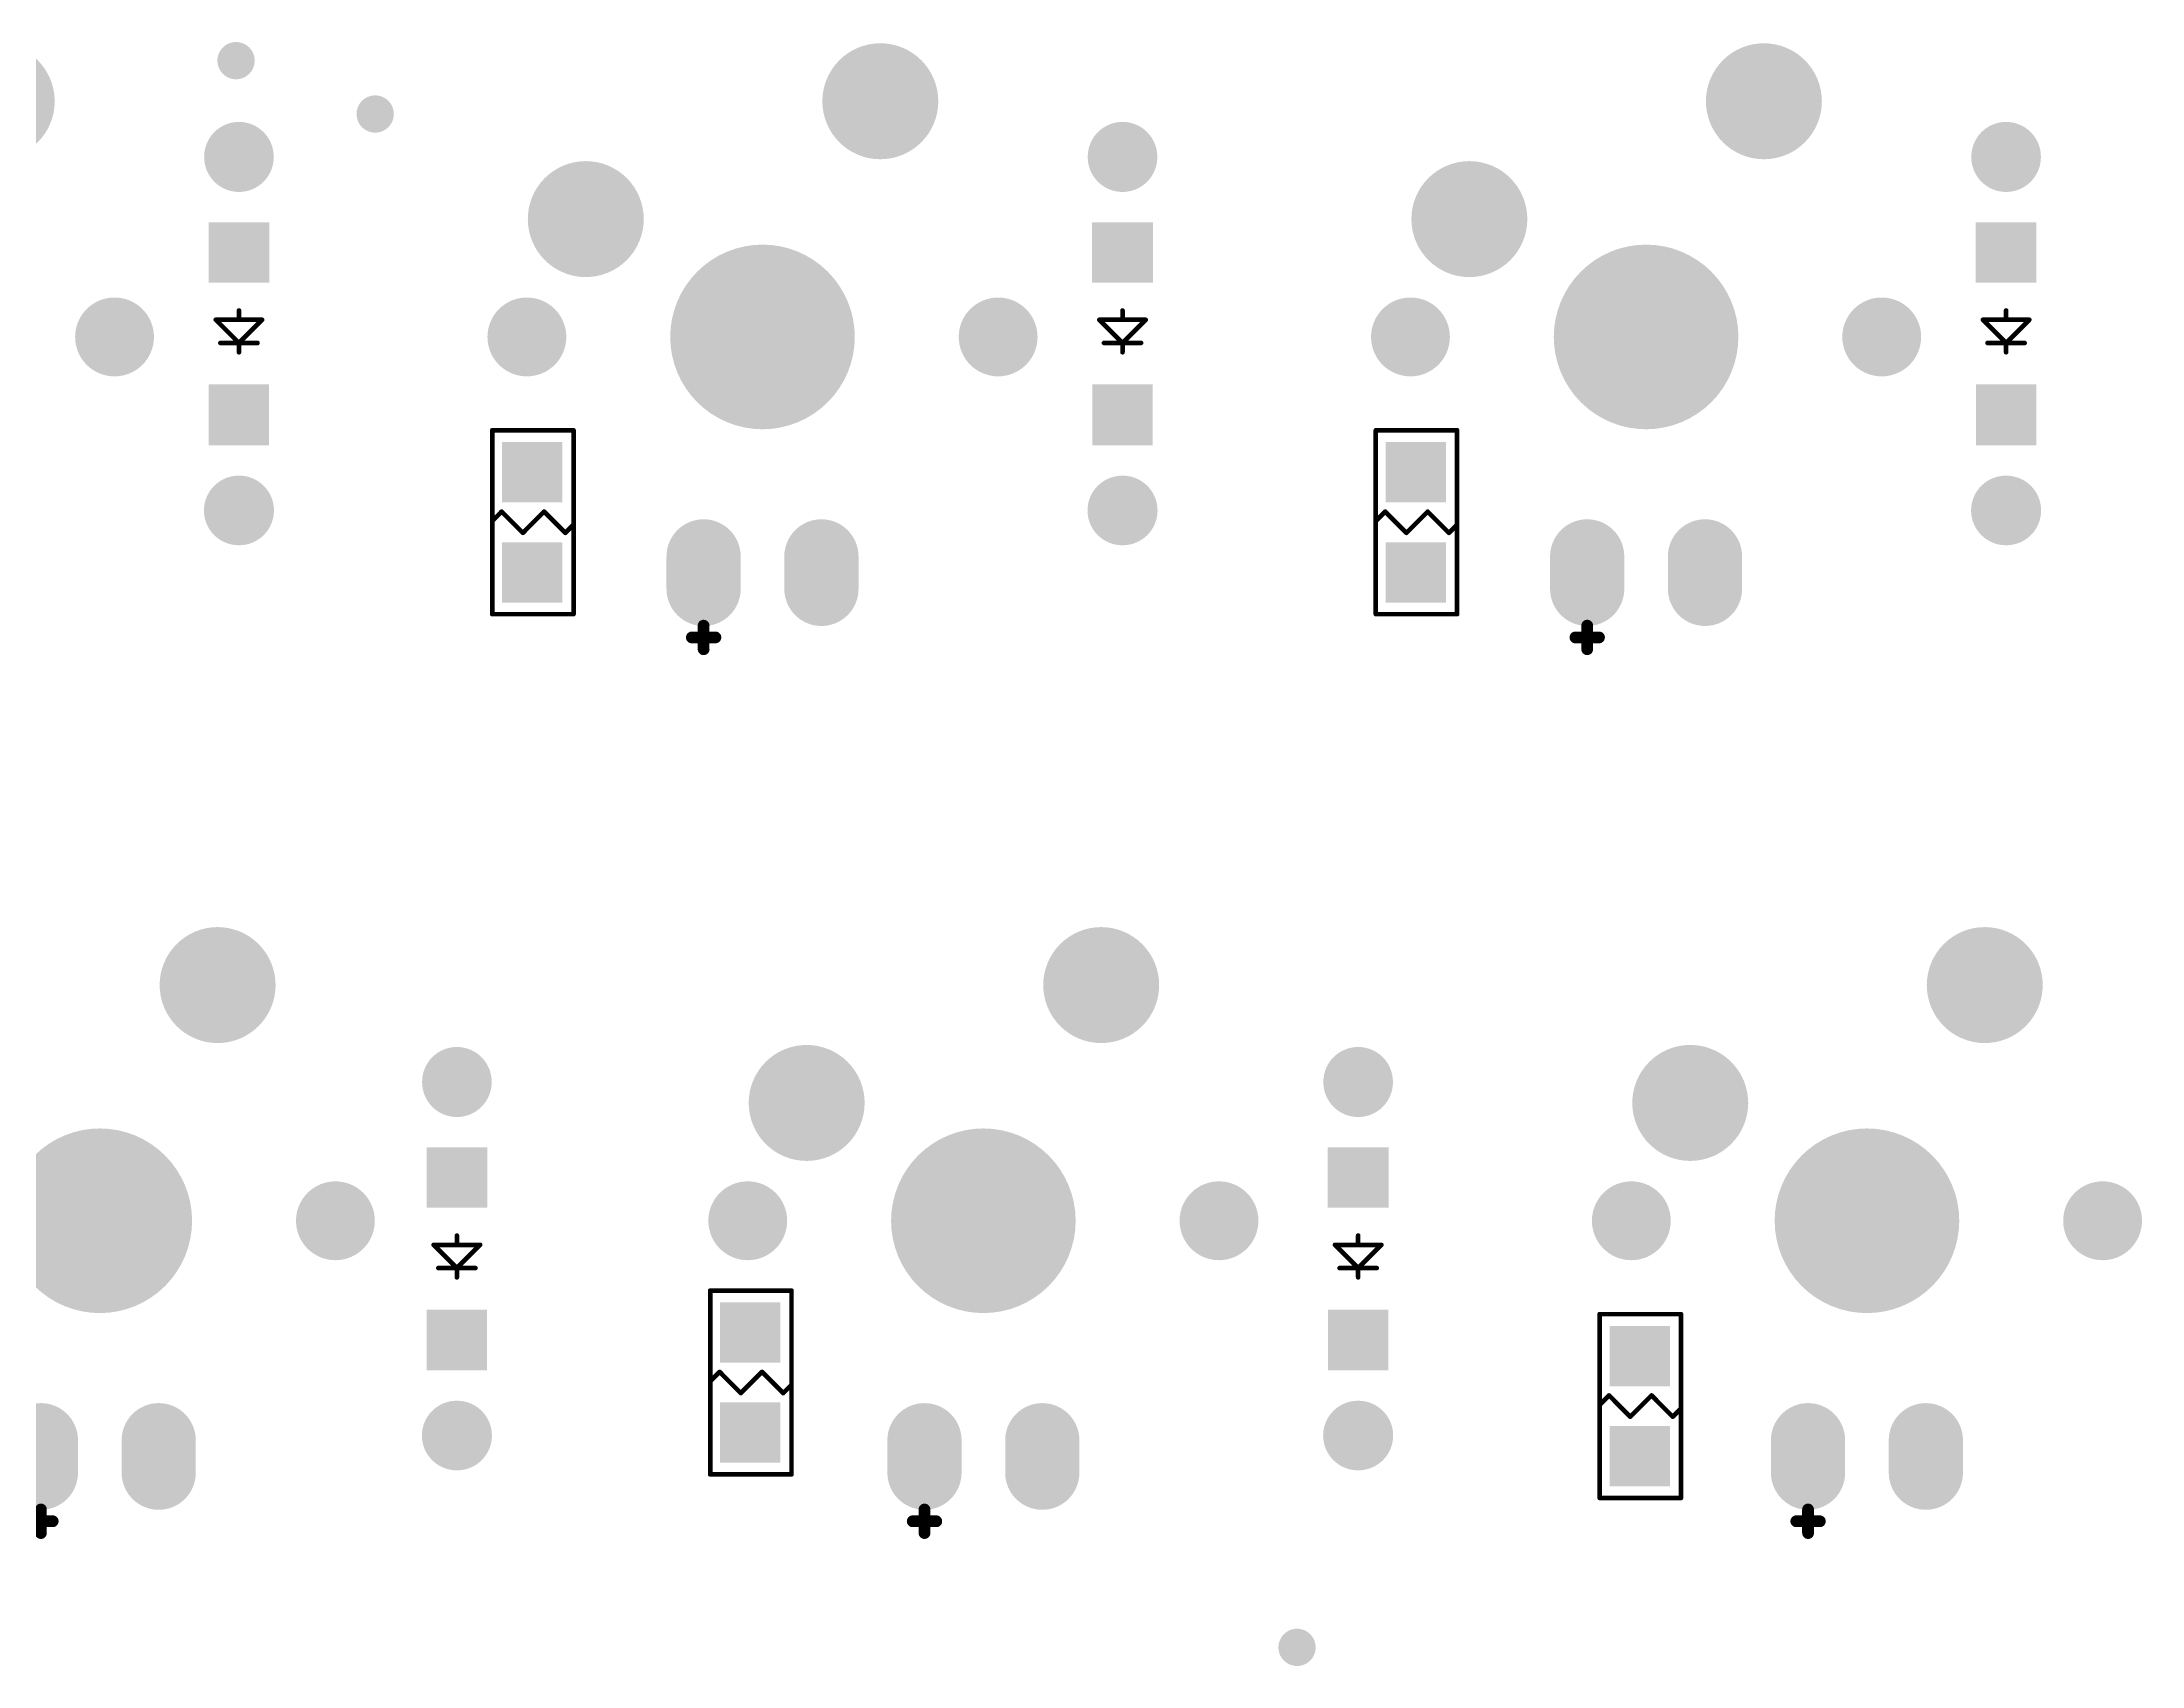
# Model space of a CAD drawing. Extents: x 407 to 769, y 688 to 804.
# Drawn here: x 601.24 to 646.51, y 726.98 to 761.99 of the extents above; entities that cross this region are included whole.
import ezdxf

# ---------------------------------------------------------------- set-up
doc = ezdxf.new("R2010")
doc.units = 0
doc.layers.get('0').update_dxf_attribs({"linetype": 'CONTINUOUS'})
for name, color, linetype in [('BOTTOMOVERLAY', 54, 'CONTINUOUS'), ('BOTTOMPASTE', 16, 'CONTINUOUS'), ('BOTTOMSOLDER', 6, 'CONTINUOUS'), ('MULTILAYER', 9, 'CONTINUOUS'), ('TOPSOLDER', 216, 'CONTINUOUS')]:
    doc.layers.add(name, color=color, linetype=linetype)

# ---------------------------------------------------------------- blocks, each defined once
blk = doc.blocks.new('IN4148G_B_54')
at = {"layer": 'BOTTOMOVERLAY', "const_width": 0.1}
for points in [[(0, 0.2), (-0.5, -0.3)], [(0.4, 0.2), (-0.4, 0.2)], [(0, 0.4), (0, 0.2)], [(0.5, -0.3), (0, 0.2)], [(0.5, -0.3), (-0.5, -0.3)], [(0, -0.3), (0, -0.5)]]:
    blk.add_lwpolyline(points, dxfattribs=at)
at = {"layer": 'BOTTOMOVERLAY', "const_width": 0.05}
for points in [[(-0.425, 0.2, 1), (-0.375, 0.2, 1)], [(-0.025, 0.4, 1), (0.025, 0.4, 1)], [(-0.025, 0.2, 1), (0.025, 0.2, 1)], [(-0.025, 0.2, 1), (0.025, 0.2, 1)], [(-0.025, 0.2, 1), (0.025, 0.2, 1)], [(0.375, 0.2, 1), (0.425, 0.2, 1)], [(-0.525, -0.3, 1), (-0.475, -0.3, 1)], [(-0.525, -0.3, 1), (-0.475, -0.3, 1)], [(-0.025, -0.3, 1), (0.025, -0.3, 1)], [(-0.025, -0.5, 1), (0.025, -0.5, 1)], [(0.475, -0.3, 1), (0.525, -0.3, 1)], [(0.475, -0.3, 1), (0.525, -0.3, 1)]]:
    blk.add_lwpolyline(points, format="xyb", close=True, dxfattribs=at)
at = {"layer": 'BOTTOMPASTE'}
for points in [[(-0.65, 1.095), (0.65, 1.095), (-0.65, 2.405), (0.65, 2.405)], [(-0.655, -2.4), (0.655, -2.4), (-0.655, -1.1), (0.655, -1.1)]]:
    blk.add_solid(points, dxfattribs=at)
at = {"layer": 'BOTTOMSOLDER', "const_width": 1.5}
for points in [[(0.005, 3.81), (-0.005, 3.81)], [(0, -3.805), (0, -3.815)]]:
    blk.add_lwpolyline(points, dxfattribs=at)
at = {"layer": 'BOTTOMSOLDER', "const_width": 0.75}
for points in [[(-0.38, 3.81, 1), (0.37, 3.81, 1)], [(-0.37, 3.81, 1), (0.38, 3.81, 1)], [(-0.375, -3.805, 1), (0.375, -3.805, 1)], [(-0.375, -3.815, 1), (0.375, -3.815, 1)]]:
    blk.add_lwpolyline(points, format="xyb", close=True, dxfattribs=at)
at = {"layer": 'BOTTOMSOLDER'}
for points in [[(-0.65, 1.095), (0.65, 1.095), (-0.65, 2.405), (0.65, 2.405)], [(-0.655, -2.4), (0.655, -2.4), (-0.655, -1.1), (0.655, -1.1)]]:
    blk.add_solid(points, dxfattribs=at)
at = {"layer": 'MULTILAYER', "const_width": 1.5}
for points in [[(0.005, 3.81), (-0.005, 3.81)], [(0, -3.805), (0, -3.815)]]:
    blk.add_lwpolyline(points, dxfattribs=at)
at = {"layer": 'MULTILAYER', "const_width": 0.75}
for points in [[(-0.38, 3.81, 1), (0.37, 3.81, 1)], [(-0.37, 3.81, 1), (0.38, 3.81, 1)], [(-0.375, -3.805, 1), (0.375, -3.805, 1)], [(-0.375, -3.815, 1), (0.375, -3.815, 1)]]:
    blk.add_lwpolyline(points, format="xyb", close=True, dxfattribs=at)
blk = doc.blocks.new('IN4148G_B_55')
at = {"layer": 'BOTTOMOVERLAY', "const_width": 0.1}
for points in [[(0, 0.2), (-0.5, -0.3)], [(0.4, 0.2), (-0.4, 0.2)], [(0, 0.4), (0, 0.2)], [(0.5, -0.3), (0, 0.2)], [(0.5, -0.3), (-0.5, -0.3)], [(0, -0.3), (0, -0.5)]]:
    blk.add_lwpolyline(points, dxfattribs=at)
at = {"layer": 'BOTTOMOVERLAY', "const_width": 0.05}
for points in [[(-0.425, 0.2, 1), (-0.375, 0.2, 1)], [(-0.025, 0.4, 1), (0.025, 0.4, 1)], [(-0.025, 0.2, 1), (0.025, 0.2, 1)], [(-0.025, 0.2, 1), (0.025, 0.2, 1)], [(-0.025, 0.2, 1), (0.025, 0.2, 1)], [(0.375, 0.2, 1), (0.425, 0.2, 1)], [(-0.525, -0.3, 1), (-0.475, -0.3, 1)], [(-0.525, -0.3, 1), (-0.475, -0.3, 1)], [(-0.025, -0.3, 1), (0.025, -0.3, 1)], [(-0.025, -0.5, 1), (0.025, -0.5, 1)], [(0.475, -0.3, 1), (0.525, -0.3, 1)], [(0.475, -0.3, 1), (0.525, -0.3, 1)]]:
    blk.add_lwpolyline(points, format="xyb", close=True, dxfattribs=at)
at = {"layer": 'BOTTOMPASTE'}
for points in [[(-0.65, 1.095), (0.65, 1.095), (-0.65, 2.405), (0.65, 2.405)], [(-0.655, -2.4), (0.655, -2.4), (-0.655, -1.1), (0.655, -1.1)]]:
    blk.add_solid(points, dxfattribs=at)
at = {"layer": 'BOTTOMSOLDER', "const_width": 1.5}
for points in [[(0.005, 3.81), (-0.005, 3.81)], [(0, -3.805), (0, -3.815)]]:
    blk.add_lwpolyline(points, dxfattribs=at)
at = {"layer": 'BOTTOMSOLDER', "const_width": 0.75}
for points in [[(-0.38, 3.81, 1), (0.37, 3.81, 1)], [(-0.37, 3.81, 1), (0.38, 3.81, 1)], [(-0.375, -3.805, 1), (0.375, -3.805, 1)], [(-0.375, -3.815, 1), (0.375, -3.815, 1)]]:
    blk.add_lwpolyline(points, format="xyb", close=True, dxfattribs=at)
at = {"layer": 'BOTTOMSOLDER'}
for points in [[(-0.65, 1.095), (0.65, 1.095), (-0.65, 2.405), (0.65, 2.405)], [(-0.655, -2.4), (0.655, -2.4), (-0.655, -1.1), (0.655, -1.1)]]:
    blk.add_solid(points, dxfattribs=at)
at = {"layer": 'MULTILAYER', "const_width": 1.5}
for points in [[(0.005, 3.81), (-0.005, 3.81)], [(0, -3.805), (0, -3.815)]]:
    blk.add_lwpolyline(points, dxfattribs=at)
at = {"layer": 'MULTILAYER', "const_width": 0.75}
for points in [[(-0.38, 3.81, 1), (0.37, 3.81, 1)], [(-0.37, 3.81, 1), (0.38, 3.81, 1)], [(-0.375, -3.805, 1), (0.375, -3.805, 1)], [(-0.375, -3.815, 1), (0.375, -3.815, 1)]]:
    blk.add_lwpolyline(points, format="xyb", close=True, dxfattribs=at)
blk = doc.blocks.new('IN4148G_B_72')
at = {"layer": 'BOTTOMOVERLAY', "const_width": 0.1}
for points in [[(0, 0.2), (-0.5, -0.3)], [(0.4, 0.2), (-0.4, 0.2)], [(0, 0.4), (0, 0.2)], [(0.5, -0.3), (0, 0.2)], [(0.5, -0.3), (-0.5, -0.3)], [(0, -0.3), (0, -0.5)]]:
    blk.add_lwpolyline(points, dxfattribs=at)
at = {"layer": 'BOTTOMOVERLAY', "const_width": 0.05}
for points in [[(-0.425, 0.2, 1), (-0.375, 0.2, 1)], [(-0.025, 0.4, 1), (0.025, 0.4, 1)], [(-0.025, 0.2, 1), (0.025, 0.2, 1)], [(-0.025, 0.2, 1), (0.025, 0.2, 1)], [(-0.025, 0.2, 1), (0.025, 0.2, 1)], [(0.375, 0.2, 1), (0.425, 0.2, 1)], [(-0.525, -0.3, 1), (-0.475, -0.3, 1)], [(-0.525, -0.3, 1), (-0.475, -0.3, 1)], [(-0.025, -0.3, 1), (0.025, -0.3, 1)], [(-0.025, -0.5, 1), (0.025, -0.5, 1)], [(0.475, -0.3, 1), (0.525, -0.3, 1)], [(0.475, -0.3, 1), (0.525, -0.3, 1)]]:
    blk.add_lwpolyline(points, format="xyb", close=True, dxfattribs=at)
at = {"layer": 'BOTTOMPASTE'}
for points in [[(-0.65, 1.095), (0.65, 1.095), (-0.65, 2.405), (0.65, 2.405)], [(-0.655, -2.4), (0.655, -2.4), (-0.655, -1.1), (0.655, -1.1)]]:
    blk.add_solid(points, dxfattribs=at)
at = {"layer": 'BOTTOMSOLDER', "const_width": 1.5}
for points in [[(0.005, 3.81), (-0.005, 3.81)], [(0, -3.805), (0, -3.815)]]:
    blk.add_lwpolyline(points, dxfattribs=at)
at = {"layer": 'BOTTOMSOLDER', "const_width": 0.75}
for points in [[(-0.38, 3.81, 1), (0.37, 3.81, 1)], [(-0.37, 3.81, 1), (0.38, 3.81, 1)], [(-0.375, -3.805, 1), (0.375, -3.805, 1)], [(-0.375, -3.815, 1), (0.375, -3.815, 1)]]:
    blk.add_lwpolyline(points, format="xyb", close=True, dxfattribs=at)
at = {"layer": 'BOTTOMSOLDER'}
for points in [[(-0.65, 1.095), (0.65, 1.095), (-0.65, 2.405), (0.65, 2.405)], [(-0.655, -2.4), (0.655, -2.4), (-0.655, -1.1), (0.655, -1.1)]]:
    blk.add_solid(points, dxfattribs=at)
at = {"layer": 'MULTILAYER', "const_width": 1.5}
for points in [[(0.005, 3.81), (-0.005, 3.81)], [(0, -3.805), (0, -3.815)]]:
    blk.add_lwpolyline(points, dxfattribs=at)
at = {"layer": 'MULTILAYER', "const_width": 0.75}
for points in [[(-0.38, 3.81, 1), (0.37, 3.81, 1)], [(-0.37, 3.81, 1), (0.38, 3.81, 1)], [(-0.375, -3.805, 1), (0.375, -3.805, 1)], [(-0.375, -3.815, 1), (0.375, -3.815, 1)]]:
    blk.add_lwpolyline(points, format="xyb", close=True, dxfattribs=at)
blk = doc.blocks.new('IN4148G_B_73')
at = {"layer": 'BOTTOMOVERLAY', "const_width": 0.1}
for points in [[(0, 0.2), (-0.5, -0.3)], [(0.4, 0.2), (-0.4, 0.2)], [(0, 0.4), (0, 0.2)], [(0.5, -0.3), (0, 0.2)], [(0.5, -0.3), (-0.5, -0.3)], [(0, -0.3), (0, -0.5)]]:
    blk.add_lwpolyline(points, dxfattribs=at)
at = {"layer": 'BOTTOMOVERLAY', "const_width": 0.05}
for points in [[(-0.425, 0.2, 1), (-0.375, 0.2, 1)], [(-0.025, 0.4, 1), (0.025, 0.4, 1)], [(-0.025, 0.2, 1), (0.025, 0.2, 1)], [(-0.025, 0.2, 1), (0.025, 0.2, 1)], [(-0.025, 0.2, 1), (0.025, 0.2, 1)], [(0.375, 0.2, 1), (0.425, 0.2, 1)], [(-0.525, -0.3, 1), (-0.475, -0.3, 1)], [(-0.525, -0.3, 1), (-0.475, -0.3, 1)], [(-0.025, -0.3, 1), (0.025, -0.3, 1)], [(-0.025, -0.5, 1), (0.025, -0.5, 1)], [(0.475, -0.3, 1), (0.525, -0.3, 1)], [(0.475, -0.3, 1), (0.525, -0.3, 1)]]:
    blk.add_lwpolyline(points, format="xyb", close=True, dxfattribs=at)
at = {"layer": 'BOTTOMPASTE'}
for points in [[(-0.65, 1.095), (0.65, 1.095), (-0.65, 2.405), (0.65, 2.405)], [(-0.655, -2.4), (0.655, -2.4), (-0.655, -1.1), (0.655, -1.1)]]:
    blk.add_solid(points, dxfattribs=at)
at = {"layer": 'BOTTOMSOLDER', "const_width": 1.5}
for points in [[(0.005, 3.81), (-0.005, 3.81)], [(0, -3.805), (0, -3.815)]]:
    blk.add_lwpolyline(points, dxfattribs=at)
at = {"layer": 'BOTTOMSOLDER', "const_width": 0.75}
for points in [[(-0.38, 3.81, 1), (0.37, 3.81, 1)], [(-0.37, 3.81, 1), (0.38, 3.81, 1)], [(-0.375, -3.805, 1), (0.375, -3.805, 1)], [(-0.375, -3.815, 1), (0.375, -3.815, 1)]]:
    blk.add_lwpolyline(points, format="xyb", close=True, dxfattribs=at)
at = {"layer": 'BOTTOMSOLDER'}
for points in [[(-0.65, 1.095), (0.65, 1.095), (-0.65, 2.405), (0.65, 2.405)], [(-0.655, -2.4), (0.655, -2.4), (-0.655, -1.1), (0.655, -1.1)]]:
    blk.add_solid(points, dxfattribs=at)
at = {"layer": 'MULTILAYER', "const_width": 1.5}
for points in [[(0.005, 3.81), (-0.005, 3.81)], [(0, -3.805), (0, -3.815)]]:
    blk.add_lwpolyline(points, dxfattribs=at)
at = {"layer": 'MULTILAYER', "const_width": 0.75}
for points in [[(-0.38, 3.81, 1), (0.37, 3.81, 1)], [(-0.37, 3.81, 1), (0.38, 3.81, 1)], [(-0.375, -3.805, 1), (0.375, -3.805, 1)], [(-0.375, -3.815, 1), (0.375, -3.815, 1)]]:
    blk.add_lwpolyline(points, format="xyb", close=True, dxfattribs=at)
blk = doc.blocks.new('IN4148G_B_74')
at = {"layer": 'BOTTOMOVERLAY', "const_width": 0.1}
for points in [[(0, 0.2), (-0.5, -0.3)], [(0.4, 0.2), (-0.4, 0.2)], [(0, 0.4), (0, 0.2)], [(0.5, -0.3), (0, 0.2)], [(0.5, -0.3), (-0.5, -0.3)], [(0, -0.3), (0, -0.5)]]:
    blk.add_lwpolyline(points, dxfattribs=at)
at = {"layer": 'BOTTOMOVERLAY', "const_width": 0.05}
for points in [[(-0.425, 0.2, 1), (-0.375, 0.2, 1)], [(-0.025, 0.4, 1), (0.025, 0.4, 1)], [(-0.025, 0.2, 1), (0.025, 0.2, 1)], [(-0.025, 0.2, 1), (0.025, 0.2, 1)], [(-0.025, 0.2, 1), (0.025, 0.2, 1)], [(0.375, 0.2, 1), (0.425, 0.2, 1)], [(-0.525, -0.3, 1), (-0.475, -0.3, 1)], [(-0.525, -0.3, 1), (-0.475, -0.3, 1)], [(-0.025, -0.3, 1), (0.025, -0.3, 1)], [(-0.025, -0.5, 1), (0.025, -0.5, 1)], [(0.475, -0.3, 1), (0.525, -0.3, 1)], [(0.475, -0.3, 1), (0.525, -0.3, 1)]]:
    blk.add_lwpolyline(points, format="xyb", close=True, dxfattribs=at)
at = {"layer": 'BOTTOMPASTE'}
for points in [[(-0.65, 1.095), (0.65, 1.095), (-0.65, 2.405), (0.65, 2.405)], [(-0.655, -2.4), (0.655, -2.4), (-0.655, -1.1), (0.655, -1.1)]]:
    blk.add_solid(points, dxfattribs=at)
at = {"layer": 'BOTTOMSOLDER', "const_width": 1.5}
for points in [[(0.005, 3.81), (-0.005, 3.81)], [(0, -3.805), (0, -3.815)]]:
    blk.add_lwpolyline(points, dxfattribs=at)
at = {"layer": 'BOTTOMSOLDER', "const_width": 0.75}
for points in [[(-0.38, 3.81, 1), (0.37, 3.81, 1)], [(-0.37, 3.81, 1), (0.38, 3.81, 1)], [(-0.375, -3.805, 1), (0.375, -3.805, 1)], [(-0.375, -3.815, 1), (0.375, -3.815, 1)]]:
    blk.add_lwpolyline(points, format="xyb", close=True, dxfattribs=at)
at = {"layer": 'BOTTOMSOLDER'}
for points in [[(-0.65, 1.095), (0.65, 1.095), (-0.65, 2.405), (0.65, 2.405)], [(-0.655, -2.4), (0.655, -2.4), (-0.655, -1.1), (0.655, -1.1)]]:
    blk.add_solid(points, dxfattribs=at)
at = {"layer": 'MULTILAYER', "const_width": 1.5}
for points in [[(0.005, 3.81), (-0.005, 3.81)], [(0, -3.805), (0, -3.815)]]:
    blk.add_lwpolyline(points, dxfattribs=at)
at = {"layer": 'MULTILAYER', "const_width": 0.75}
for points in [[(-0.38, 3.81, 1), (0.37, 3.81, 1)], [(-0.37, 3.81, 1), (0.38, 3.81, 1)], [(-0.375, -3.805, 1), (0.375, -3.805, 1)], [(-0.375, -3.815, 1), (0.375, -3.815, 1)]]:
    blk.add_lwpolyline(points, format="xyb", close=True, dxfattribs=at)
blk = doc.blocks.new('R0805_B_213')
at = {"layer": 'BOTTOMOVERLAY', "const_width": 0.1}
for points in [[(-0.889, 1.981), (0.864, 1.981)], [(-0.889, -1.981), (-0.889, 1.981)], [(0.864, -1.981), (0.864, 1.981)], [(-0.889, 0.025), (-0.686, 0.229)], [(-0.686, 0.229), (-0.229, -0.229)], [(-0.229, -0.229), (0, 0)], [(0, 0), (0.229, 0.229)], [(0.229, 0.229), (0.686, -0.229)], [(0.686, -0.229), (0.864, -0.051)], [(-0.889, -1.981), (0.864, -1.981)]]:
    blk.add_lwpolyline(points, dxfattribs=at)
at = {"layer": 'BOTTOMOVERLAY', "const_width": 0.05}
for points in [[(-0.914, 1.981, 1), (-0.864, 1.981, 1)], [(-0.914, 1.981, 1), (-0.864, 1.981, 1)], [(0.839, 1.981, 1), (0.889, 1.981, 1)], [(0.839, 1.981, 1), (0.889, 1.981, 1)], [(-0.914, 0.025, 1), (-0.864, 0.025, 1)], [(-0.711, 0.229, 1), (-0.661, 0.229, 1)], [(-0.711, 0.229, 1), (-0.661, 0.229, 1)], [(-0.025, 0, 1), (0.025, 0, 1)], [(-0.025, 0, 1), (0.025, 0, 1)], [(0.204, 0.229, 1), (0.254, 0.229, 1)], [(0.204, 0.229, 1), (0.254, 0.229, 1)], [(-0.254, -0.229, 1), (-0.204, -0.229, 1)], [(-0.254, -0.229, 1), (-0.204, -0.229, 1)], [(0.661, -0.229, 1), (0.711, -0.229, 1)], [(0.661, -0.229, 1), (0.711, -0.229, 1)], [(0.839, -0.051, 1), (0.889, -0.051, 1)], [(-0.914, -1.981, 1), (-0.864, -1.981, 1)], [(-0.914, -1.981, 1), (-0.864, -1.981, 1)], [(0.839, -1.981, 1), (0.889, -1.981, 1)], [(0.839, -1.981, 1), (0.889, -1.981, 1)]]:
    blk.add_lwpolyline(points, format="xyb", close=True, dxfattribs=at)
at = {"layer": 'BOTTOMPASTE'}
for points in [[(0.625, 0.428), (0.625, 1.728), (-0.675, 0.428), (-0.675, 1.728)], [(0.625, -1.731), (0.625, -0.431), (-0.675, -1.731), (-0.675, -0.431)]]:
    blk.add_solid(points, dxfattribs=at)
at = {"layer": 'BOTTOMSOLDER'}
for points in [[(0.625, 0.428), (0.625, 1.728), (-0.675, 0.428), (-0.675, 1.728)], [(0.625, -1.731), (0.625, -0.431), (-0.675, -1.731), (-0.675, -0.431)]]:
    blk.add_solid(points, dxfattribs=at)
blk = doc.blocks.new('R0805_B_214')
at = {"layer": 'BOTTOMOVERLAY', "const_width": 0.1}
for points in [[(-0.889, 1.981), (0.864, 1.981)], [(-0.889, -1.981), (-0.889, 1.981)], [(0.864, -1.981), (0.864, 1.981)], [(-0.889, 0.025), (-0.686, 0.229)], [(-0.686, 0.229), (-0.229, -0.229)], [(-0.229, -0.229), (0, 0)], [(0, 0), (0.229, 0.229)], [(0.229, 0.229), (0.686, -0.229)], [(0.686, -0.229), (0.864, -0.051)], [(-0.889, -1.981), (0.864, -1.981)]]:
    blk.add_lwpolyline(points, dxfattribs=at)
at = {"layer": 'BOTTOMOVERLAY', "const_width": 0.05}
for points in [[(-0.914, 1.981, 1), (-0.864, 1.981, 1)], [(-0.914, 1.981, 1), (-0.864, 1.981, 1)], [(0.839, 1.981, 1), (0.889, 1.981, 1)], [(0.839, 1.981, 1), (0.889, 1.981, 1)], [(-0.914, 0.025, 1), (-0.864, 0.025, 1)], [(-0.711, 0.229, 1), (-0.661, 0.229, 1)], [(-0.711, 0.229, 1), (-0.661, 0.229, 1)], [(-0.025, 0, 1), (0.025, 0, 1)], [(-0.025, 0, 1), (0.025, 0, 1)], [(0.204, 0.229, 1), (0.254, 0.229, 1)], [(0.204, 0.229, 1), (0.254, 0.229, 1)], [(-0.254, -0.229, 1), (-0.204, -0.229, 1)], [(-0.254, -0.229, 1), (-0.204, -0.229, 1)], [(0.661, -0.229, 1), (0.711, -0.229, 1)], [(0.661, -0.229, 1), (0.711, -0.229, 1)], [(0.839, -0.051, 1), (0.889, -0.051, 1)], [(-0.914, -1.981, 1), (-0.864, -1.981, 1)], [(-0.914, -1.981, 1), (-0.864, -1.981, 1)], [(0.839, -1.981, 1), (0.889, -1.981, 1)], [(0.839, -1.981, 1), (0.889, -1.981, 1)]]:
    blk.add_lwpolyline(points, format="xyb", close=True, dxfattribs=at)
at = {"layer": 'BOTTOMPASTE'}
for points in [[(0.625, 0.428), (0.625, 1.728), (-0.675, 0.428), (-0.675, 1.728)], [(0.625, -1.731), (0.625, -0.431), (-0.675, -1.731), (-0.675, -0.431)]]:
    blk.add_solid(points, dxfattribs=at)
at = {"layer": 'BOTTOMSOLDER'}
for points in [[(0.625, 0.428), (0.625, 1.728), (-0.675, 0.428), (-0.675, 1.728)], [(0.625, -1.731), (0.625, -0.431), (-0.675, -1.731), (-0.675, -0.431)]]:
    blk.add_solid(points, dxfattribs=at)
blk = doc.blocks.new('R0805_B_228')
at = {"layer": 'BOTTOMOVERLAY', "const_width": 0.1}
for points in [[(-0.889, 1.981), (0.864, 1.981)], [(-0.889, -1.981), (-0.889, 1.981)], [(0.864, -1.981), (0.864, 1.981)], [(-0.889, 0.025), (-0.686, 0.229)], [(-0.686, 0.229), (-0.229, -0.229)], [(-0.229, -0.229), (0, 0)], [(0, 0), (0.229, 0.229)], [(0.229, 0.229), (0.686, -0.229)], [(0.686, -0.229), (0.864, -0.051)], [(-0.889, -1.981), (0.864, -1.981)]]:
    blk.add_lwpolyline(points, dxfattribs=at)
at = {"layer": 'BOTTOMOVERLAY', "const_width": 0.05}
for points in [[(-0.914, 1.981, 1), (-0.864, 1.981, 1)], [(-0.914, 1.981, 1), (-0.864, 1.981, 1)], [(0.839, 1.981, 1), (0.889, 1.981, 1)], [(0.839, 1.981, 1), (0.889, 1.981, 1)], [(-0.914, 0.025, 1), (-0.864, 0.025, 1)], [(-0.711, 0.229, 1), (-0.661, 0.229, 1)], [(-0.711, 0.229, 1), (-0.661, 0.229, 1)], [(-0.025, 0, 1), (0.025, 0, 1)], [(-0.025, 0, 1), (0.025, 0, 1)], [(0.204, 0.229, 1), (0.254, 0.229, 1)], [(0.204, 0.229, 1), (0.254, 0.229, 1)], [(-0.254, -0.229, 1), (-0.204, -0.229, 1)], [(-0.254, -0.229, 1), (-0.204, -0.229, 1)], [(0.661, -0.229, 1), (0.711, -0.229, 1)], [(0.661, -0.229, 1), (0.711, -0.229, 1)], [(0.839, -0.051, 1), (0.889, -0.051, 1)], [(-0.914, -1.981, 1), (-0.864, -1.981, 1)], [(-0.914, -1.981, 1), (-0.864, -1.981, 1)], [(0.839, -1.981, 1), (0.889, -1.981, 1)], [(0.839, -1.981, 1), (0.889, -1.981, 1)]]:
    blk.add_lwpolyline(points, format="xyb", close=True, dxfattribs=at)
at = {"layer": 'BOTTOMPASTE'}
for points in [[(0.625, 0.428), (0.625, 1.728), (-0.675, 0.428), (-0.675, 1.728)], [(0.625, -1.731), (0.625, -0.431), (-0.675, -1.731), (-0.675, -0.431)]]:
    blk.add_solid(points, dxfattribs=at)
at = {"layer": 'BOTTOMSOLDER'}
for points in [[(0.625, 0.428), (0.625, 1.728), (-0.675, 0.428), (-0.675, 1.728)], [(0.625, -1.731), (0.625, -0.431), (-0.675, -1.731), (-0.675, -0.431)]]:
    blk.add_solid(points, dxfattribs=at)
blk = doc.blocks.new('R0805_B_229')
at = {"layer": 'BOTTOMOVERLAY', "const_width": 0.1}
for points in [[(-0.889, 1.981), (0.864, 1.981)], [(-0.889, -1.981), (-0.889, 1.981)], [(0.864, -1.981), (0.864, 1.981)], [(-0.889, 0.025), (-0.686, 0.229)], [(-0.686, 0.229), (-0.229, -0.229)], [(-0.229, -0.229), (0, 0)], [(0, 0), (0.229, 0.229)], [(0.229, 0.229), (0.686, -0.229)], [(0.686, -0.229), (0.864, -0.051)], [(-0.889, -1.981), (0.864, -1.981)]]:
    blk.add_lwpolyline(points, dxfattribs=at)
at = {"layer": 'BOTTOMOVERLAY', "const_width": 0.05}
for points in [[(-0.914, 1.981, 1), (-0.864, 1.981, 1)], [(-0.914, 1.981, 1), (-0.864, 1.981, 1)], [(0.839, 1.981, 1), (0.889, 1.981, 1)], [(0.839, 1.981, 1), (0.889, 1.981, 1)], [(-0.914, 0.025, 1), (-0.864, 0.025, 1)], [(-0.711, 0.229, 1), (-0.661, 0.229, 1)], [(-0.711, 0.229, 1), (-0.661, 0.229, 1)], [(-0.025, 0, 1), (0.025, 0, 1)], [(-0.025, 0, 1), (0.025, 0, 1)], [(0.204, 0.229, 1), (0.254, 0.229, 1)], [(0.204, 0.229, 1), (0.254, 0.229, 1)], [(-0.254, -0.229, 1), (-0.204, -0.229, 1)], [(-0.254, -0.229, 1), (-0.204, -0.229, 1)], [(0.661, -0.229, 1), (0.711, -0.229, 1)], [(0.661, -0.229, 1), (0.711, -0.229, 1)], [(0.839, -0.051, 1), (0.889, -0.051, 1)], [(-0.914, -1.981, 1), (-0.864, -1.981, 1)], [(-0.914, -1.981, 1), (-0.864, -1.981, 1)], [(0.839, -1.981, 1), (0.889, -1.981, 1)], [(0.839, -1.981, 1), (0.889, -1.981, 1)]]:
    blk.add_lwpolyline(points, format="xyb", close=True, dxfattribs=at)
at = {"layer": 'BOTTOMPASTE'}
for points in [[(0.625, 0.428), (0.625, 1.728), (-0.675, 0.428), (-0.675, 1.728)], [(0.625, -1.731), (0.625, -0.431), (-0.675, -1.731), (-0.675, -0.431)]]:
    blk.add_solid(points, dxfattribs=at)
at = {"layer": 'BOTTOMSOLDER'}
for points in [[(0.625, 0.428), (0.625, 1.728), (-0.675, 0.428), (-0.675, 1.728)], [(0.625, -1.731), (0.625, -0.431), (-0.675, -1.731), (-0.675, -0.431)]]:
    blk.add_solid(points, dxfattribs=at)
blk = doc.blocks.new('MX1UP__B_267')
at = {"layer": 'BOTTOMOVERLAY', "const_width": 0.254}
for points in [[(-1.27, -6.731), (-1.27, -6.223)], [(-1.524, -6.477), (-1.016, -6.477)]]:
    blk.add_lwpolyline(points, dxfattribs=at)
at = {"layer": 'BOTTOMOVERLAY', "const_width": 0.127}
for points in [[(-1.333, -6.223, 1), (-1.206, -6.223, 1)], [(-1.587, -6.477, 1), (-1.46, -6.477, 1)], [(-1.333, -6.731, 1), (-1.206, -6.731, 1)], [(-1.079, -6.477, 1), (-0.952, -6.477, 1)]]:
    blk.add_lwpolyline(points, format="xyb", close=True, dxfattribs=at)
at = {"layer": 'BOTTOMSOLDER'}
for points, const_width in [([(1.915, 5.08, 1), (3.165, 5.08, 1)], 1.25), ([(-4.435, 2.54, 1), (-3.185, 2.54, 1)], 1.25), ([(-0.995, 0, 1), (0.995, 0, 1)], 1.99), ([(-5.505, 0, 1), (-4.655, 0, 1)], 0.85), ([(4.655, 0, 1), (5.505, 0, 1)], 0.85), ([(-1.67, -4.73, 1), (-0.87, -4.73, 1)], 0.8), ([(0.87, -4.73, 1), (1.67, -4.73, 1)], 0.8), ([(-1.67, -5.43, 1), (-0.87, -5.43, 1)], 0.8), ([(0.87, -5.43, 1), (1.67, -5.43, 1)], 0.8)]:
    blk.add_lwpolyline(points, format="xyb", close=True, dxfattribs=dict(at, const_width=const_width))
at = {"layer": 'BOTTOMSOLDER', "const_width": 1.6}
for points in [[(-1.27, -5.43), (-1.27, -4.73)], [(1.27, -5.43), (1.27, -4.73)]]:
    blk.add_lwpolyline(points, dxfattribs=at)
at = {"layer": 'MULTILAYER'}
for points, const_width in [([(1.915, 5.08, 1), (3.165, 5.08, 1)], 1.25), ([(-4.435, 2.54, 1), (-3.185, 2.54, 1)], 1.25), ([(-0.995, 0, 1), (0.995, 0, 1)], 1.99), ([(-5.505, 0, 1), (-4.655, 0, 1)], 0.85), ([(4.655, 0, 1), (5.505, 0, 1)], 0.85), ([(-1.67, -4.73, 1), (-0.87, -4.73, 1)], 0.8), ([(0.87, -4.73, 1), (1.67, -4.73, 1)], 0.8), ([(-1.67, -5.43, 1), (-0.87, -5.43, 1)], 0.8), ([(0.87, -5.43, 1), (1.67, -5.43, 1)], 0.8)]:
    blk.add_lwpolyline(points, format="xyb", close=True, dxfattribs=dict(at, const_width=const_width))
at = {"layer": 'MULTILAYER', "const_width": 1.6}
for points in [[(-1.27, -5.43), (-1.27, -4.73)], [(1.27, -5.43), (1.27, -4.73)]]:
    blk.add_lwpolyline(points, dxfattribs=at)
at = {"layer": 'TOPSOLDER'}
for points, const_width in [([(1.915, 5.08, 1), (3.165, 5.08, 1)], 1.25), ([(-4.435, 2.54, 1), (-3.185, 2.54, 1)], 1.25), ([(-0.995, 0, 1), (0.995, 0, 1)], 1.99), ([(-5.505, 0, 1), (-4.655, 0, 1)], 0.85), ([(4.655, 0, 1), (5.505, 0, 1)], 0.85), ([(-1.67, -4.73, 1), (-0.87, -4.73, 1)], 0.8), ([(0.87, -4.73, 1), (1.67, -4.73, 1)], 0.8), ([(-1.67, -5.43, 1), (-0.87, -5.43, 1)], 0.8), ([(0.87, -5.43, 1), (1.67, -5.43, 1)], 0.8)]:
    blk.add_lwpolyline(points, format="xyb", close=True, dxfattribs=dict(at, const_width=const_width))
at = {"layer": 'TOPSOLDER', "const_width": 1.6}
for points in [[(-1.27, -5.43), (-1.27, -4.73)], [(1.27, -5.43), (1.27, -4.73)]]:
    blk.add_lwpolyline(points, dxfattribs=at)
blk = doc.blocks.new('MX1UP__B_290')
at = {"layer": 'BOTTOMOVERLAY', "const_width": 0.254}
for points in [[(-1.27, -6.731), (-1.27, -6.223)], [(-1.524, -6.477), (-1.016, -6.477)]]:
    blk.add_lwpolyline(points, dxfattribs=at)
at = {"layer": 'BOTTOMOVERLAY', "const_width": 0.127}
for points in [[(-1.333, -6.223, 1), (-1.206, -6.223, 1)], [(-1.587, -6.477, 1), (-1.46, -6.477, 1)], [(-1.333, -6.731, 1), (-1.206, -6.731, 1)], [(-1.079, -6.477, 1), (-0.952, -6.477, 1)]]:
    blk.add_lwpolyline(points, format="xyb", close=True, dxfattribs=at)
at = {"layer": 'BOTTOMSOLDER'}
for points, const_width in [([(1.915, 5.08, 1), (3.165, 5.08, 1)], 1.25), ([(-4.435, 2.54, 1), (-3.185, 2.54, 1)], 1.25), ([(-0.995, 0, 1), (0.995, 0, 1)], 1.99), ([(-5.505, 0, 1), (-4.655, 0, 1)], 0.85), ([(4.655, 0, 1), (5.505, 0, 1)], 0.85), ([(-1.67, -4.73, 1), (-0.87, -4.73, 1)], 0.8), ([(0.87, -4.73, 1), (1.67, -4.73, 1)], 0.8), ([(-1.67, -5.43, 1), (-0.87, -5.43, 1)], 0.8), ([(0.87, -5.43, 1), (1.67, -5.43, 1)], 0.8)]:
    blk.add_lwpolyline(points, format="xyb", close=True, dxfattribs=dict(at, const_width=const_width))
at = {"layer": 'BOTTOMSOLDER', "const_width": 1.6}
for points in [[(-1.27, -5.43), (-1.27, -4.73)], [(1.27, -5.43), (1.27, -4.73)]]:
    blk.add_lwpolyline(points, dxfattribs=at)
at = {"layer": 'MULTILAYER'}
for points, const_width in [([(1.915, 5.08, 1), (3.165, 5.08, 1)], 1.25), ([(-4.435, 2.54, 1), (-3.185, 2.54, 1)], 1.25), ([(-0.995, 0, 1), (0.995, 0, 1)], 1.99), ([(-5.505, 0, 1), (-4.655, 0, 1)], 0.85), ([(4.655, 0, 1), (5.505, 0, 1)], 0.85), ([(-1.67, -4.73, 1), (-0.87, -4.73, 1)], 0.8), ([(0.87, -4.73, 1), (1.67, -4.73, 1)], 0.8), ([(-1.67, -5.43, 1), (-0.87, -5.43, 1)], 0.8), ([(0.87, -5.43, 1), (1.67, -5.43, 1)], 0.8)]:
    blk.add_lwpolyline(points, format="xyb", close=True, dxfattribs=dict(at, const_width=const_width))
at = {"layer": 'MULTILAYER', "const_width": 1.6}
for points in [[(-1.27, -5.43), (-1.27, -4.73)], [(1.27, -5.43), (1.27, -4.73)]]:
    blk.add_lwpolyline(points, dxfattribs=at)
at = {"layer": 'TOPSOLDER'}
for points, const_width in [([(1.915, 5.08, 1), (3.165, 5.08, 1)], 1.25), ([(-4.435, 2.54, 1), (-3.185, 2.54, 1)], 1.25), ([(-0.995, 0, 1), (0.995, 0, 1)], 1.99), ([(-5.505, 0, 1), (-4.655, 0, 1)], 0.85), ([(4.655, 0, 1), (5.505, 0, 1)], 0.85), ([(-1.67, -4.73, 1), (-0.87, -4.73, 1)], 0.8), ([(0.87, -4.73, 1), (1.67, -4.73, 1)], 0.8), ([(-1.67, -5.43, 1), (-0.87, -5.43, 1)], 0.8), ([(0.87, -5.43, 1), (1.67, -5.43, 1)], 0.8)]:
    blk.add_lwpolyline(points, format="xyb", close=True, dxfattribs=dict(at, const_width=const_width))
at = {"layer": 'TOPSOLDER', "const_width": 1.6}
for points in [[(-1.27, -5.43), (-1.27, -4.73)], [(1.27, -5.43), (1.27, -4.73)]]:
    blk.add_lwpolyline(points, dxfattribs=at)
blk = doc.blocks.new('MX1UP__B_296')
at = {"layer": 'BOTTOMOVERLAY', "const_width": 0.254}
for points in [[(-1.27, -6.731), (-1.27, -6.223)], [(-1.524, -6.477), (-1.016, -6.477)]]:
    blk.add_lwpolyline(points, dxfattribs=at)
at = {"layer": 'BOTTOMOVERLAY', "const_width": 0.127}
for points in [[(-1.333, -6.223, 1), (-1.206, -6.223, 1)], [(-1.587, -6.477, 1), (-1.46, -6.477, 1)], [(-1.333, -6.731, 1), (-1.206, -6.731, 1)], [(-1.079, -6.477, 1), (-0.952, -6.477, 1)]]:
    blk.add_lwpolyline(points, format="xyb", close=True, dxfattribs=at)
at = {"layer": 'BOTTOMSOLDER'}
for points, const_width in [([(1.915, 5.08, 1), (3.165, 5.08, 1)], 1.25), ([(-4.435, 2.54, 1), (-3.185, 2.54, 1)], 1.25), ([(-0.995, 0, 1), (0.995, 0, 1)], 1.99), ([(-5.505, 0, 1), (-4.655, 0, 1)], 0.85), ([(4.655, 0, 1), (5.505, 0, 1)], 0.85), ([(-1.67, -4.73, 1), (-0.87, -4.73, 1)], 0.8), ([(0.87, -4.73, 1), (1.67, -4.73, 1)], 0.8), ([(-1.67, -5.43, 1), (-0.87, -5.43, 1)], 0.8), ([(0.87, -5.43, 1), (1.67, -5.43, 1)], 0.8)]:
    blk.add_lwpolyline(points, format="xyb", close=True, dxfattribs=dict(at, const_width=const_width))
at = {"layer": 'BOTTOMSOLDER', "const_width": 1.6}
for points in [[(-1.27, -5.43), (-1.27, -4.73)], [(1.27, -5.43), (1.27, -4.73)]]:
    blk.add_lwpolyline(points, dxfattribs=at)
at = {"layer": 'MULTILAYER'}
for points, const_width in [([(1.915, 5.08, 1), (3.165, 5.08, 1)], 1.25), ([(-4.435, 2.54, 1), (-3.185, 2.54, 1)], 1.25), ([(-0.995, 0, 1), (0.995, 0, 1)], 1.99), ([(-5.505, 0, 1), (-4.655, 0, 1)], 0.85), ([(4.655, 0, 1), (5.505, 0, 1)], 0.85), ([(-1.67, -4.73, 1), (-0.87, -4.73, 1)], 0.8), ([(0.87, -4.73, 1), (1.67, -4.73, 1)], 0.8), ([(-1.67, -5.43, 1), (-0.87, -5.43, 1)], 0.8), ([(0.87, -5.43, 1), (1.67, -5.43, 1)], 0.8)]:
    blk.add_lwpolyline(points, format="xyb", close=True, dxfattribs=dict(at, const_width=const_width))
at = {"layer": 'MULTILAYER', "const_width": 1.6}
for points in [[(-1.27, -5.43), (-1.27, -4.73)], [(1.27, -5.43), (1.27, -4.73)]]:
    blk.add_lwpolyline(points, dxfattribs=at)
at = {"layer": 'TOPSOLDER'}
for points, const_width in [([(1.915, 5.08, 1), (3.165, 5.08, 1)], 1.25), ([(-4.435, 2.54, 1), (-3.185, 2.54, 1)], 1.25), ([(-0.995, 0, 1), (0.995, 0, 1)], 1.99), ([(-5.505, 0, 1), (-4.655, 0, 1)], 0.85), ([(4.655, 0, 1), (5.505, 0, 1)], 0.85), ([(-1.67, -4.73, 1), (-0.87, -4.73, 1)], 0.8), ([(0.87, -4.73, 1), (1.67, -4.73, 1)], 0.8), ([(-1.67, -5.43, 1), (-0.87, -5.43, 1)], 0.8), ([(0.87, -5.43, 1), (1.67, -5.43, 1)], 0.8)]:
    blk.add_lwpolyline(points, format="xyb", close=True, dxfattribs=dict(at, const_width=const_width))
at = {"layer": 'TOPSOLDER', "const_width": 1.6}
for points in [[(-1.27, -5.43), (-1.27, -4.73)], [(1.27, -5.43), (1.27, -4.73)]]:
    blk.add_lwpolyline(points, dxfattribs=at)
blk = doc.blocks.new('MX1UP__B_350')
at = {"layer": 'BOTTOMOVERLAY', "const_width": 0.254}
for points in [[(-1.27, -6.731), (-1.27, -6.223)], [(-1.524, -6.477), (-1.016, -6.477)]]:
    blk.add_lwpolyline(points, dxfattribs=at)
at = {"layer": 'BOTTOMOVERLAY', "const_width": 0.127}
for points in [[(-1.333, -6.223, 1), (-1.206, -6.223, 1)], [(-1.587, -6.477, 1), (-1.46, -6.477, 1)], [(-1.333, -6.731, 1), (-1.206, -6.731, 1)], [(-1.079, -6.477, 1), (-0.952, -6.477, 1)]]:
    blk.add_lwpolyline(points, format="xyb", close=True, dxfattribs=at)
at = {"layer": 'BOTTOMSOLDER'}
for points, const_width in [([(1.915, 5.08, 1), (3.165, 5.08, 1)], 1.25), ([(-4.435, 2.54, 1), (-3.185, 2.54, 1)], 1.25), ([(-0.995, 0, 1), (0.995, 0, 1)], 1.99), ([(-5.505, 0, 1), (-4.655, 0, 1)], 0.85), ([(4.655, 0, 1), (5.505, 0, 1)], 0.85), ([(-1.67, -4.73, 1), (-0.87, -4.73, 1)], 0.8), ([(0.87, -4.73, 1), (1.67, -4.73, 1)], 0.8), ([(-1.67, -5.43, 1), (-0.87, -5.43, 1)], 0.8), ([(0.87, -5.43, 1), (1.67, -5.43, 1)], 0.8)]:
    blk.add_lwpolyline(points, format="xyb", close=True, dxfattribs=dict(at, const_width=const_width))
at = {"layer": 'BOTTOMSOLDER', "const_width": 1.6}
for points in [[(-1.27, -5.43), (-1.27, -4.73)], [(1.27, -5.43), (1.27, -4.73)]]:
    blk.add_lwpolyline(points, dxfattribs=at)
at = {"layer": 'MULTILAYER'}
for points, const_width in [([(1.915, 5.08, 1), (3.165, 5.08, 1)], 1.25), ([(-4.435, 2.54, 1), (-3.185, 2.54, 1)], 1.25), ([(-0.995, 0, 1), (0.995, 0, 1)], 1.99), ([(-5.505, 0, 1), (-4.655, 0, 1)], 0.85), ([(4.655, 0, 1), (5.505, 0, 1)], 0.85), ([(-1.67, -4.73, 1), (-0.87, -4.73, 1)], 0.8), ([(0.87, -4.73, 1), (1.67, -4.73, 1)], 0.8), ([(-1.67, -5.43, 1), (-0.87, -5.43, 1)], 0.8), ([(0.87, -5.43, 1), (1.67, -5.43, 1)], 0.8)]:
    blk.add_lwpolyline(points, format="xyb", close=True, dxfattribs=dict(at, const_width=const_width))
at = {"layer": 'MULTILAYER', "const_width": 1.6}
for points in [[(-1.27, -5.43), (-1.27, -4.73)], [(1.27, -5.43), (1.27, -4.73)]]:
    blk.add_lwpolyline(points, dxfattribs=at)
at = {"layer": 'TOPSOLDER'}
for points, const_width in [([(1.915, 5.08, 1), (3.165, 5.08, 1)], 1.25), ([(-4.435, 2.54, 1), (-3.185, 2.54, 1)], 1.25), ([(-0.995, 0, 1), (0.995, 0, 1)], 1.99), ([(-5.505, 0, 1), (-4.655, 0, 1)], 0.85), ([(4.655, 0, 1), (5.505, 0, 1)], 0.85), ([(-1.67, -4.73, 1), (-0.87, -4.73, 1)], 0.8), ([(0.87, -4.73, 1), (1.67, -4.73, 1)], 0.8), ([(-1.67, -5.43, 1), (-0.87, -5.43, 1)], 0.8), ([(0.87, -5.43, 1), (1.67, -5.43, 1)], 0.8)]:
    blk.add_lwpolyline(points, format="xyb", close=True, dxfattribs=dict(at, const_width=const_width))
at = {"layer": 'TOPSOLDER', "const_width": 1.6}
for points in [[(-1.27, -5.43), (-1.27, -4.73)], [(1.27, -5.43), (1.27, -4.73)]]:
    blk.add_lwpolyline(points, dxfattribs=at)
blk = doc.blocks.new('MX1UP__B_351')
at = {"layer": 'BOTTOMOVERLAY', "const_width": 0.254}
for points in [[(-1.27, -6.731), (-1.27, -6.223)], [(-1.524, -6.477), (-1.016, -6.477)]]:
    blk.add_lwpolyline(points, dxfattribs=at)
at = {"layer": 'BOTTOMOVERLAY', "const_width": 0.127}
for points in [[(-1.333, -6.223, 1), (-1.206, -6.223, 1)], [(-1.587, -6.477, 1), (-1.46, -6.477, 1)], [(-1.333, -6.731, 1), (-1.206, -6.731, 1)], [(-1.079, -6.477, 1), (-0.952, -6.477, 1)]]:
    blk.add_lwpolyline(points, format="xyb", close=True, dxfattribs=at)
at = {"layer": 'BOTTOMSOLDER'}
for points, const_width in [([(1.915, 5.08, 1), (3.165, 5.08, 1)], 1.25), ([(-4.435, 2.54, 1), (-3.185, 2.54, 1)], 1.25), ([(-0.995, 0, 1), (0.995, 0, 1)], 1.99), ([(-5.505, 0, 1), (-4.655, 0, 1)], 0.85), ([(4.655, 0, 1), (5.505, 0, 1)], 0.85), ([(-1.67, -4.73, 1), (-0.87, -4.73, 1)], 0.8), ([(0.87, -4.73, 1), (1.67, -4.73, 1)], 0.8), ([(-1.67, -5.43, 1), (-0.87, -5.43, 1)], 0.8), ([(0.87, -5.43, 1), (1.67, -5.43, 1)], 0.8)]:
    blk.add_lwpolyline(points, format="xyb", close=True, dxfattribs=dict(at, const_width=const_width))
at = {"layer": 'BOTTOMSOLDER', "const_width": 1.6}
for points in [[(-1.27, -5.43), (-1.27, -4.73)], [(1.27, -5.43), (1.27, -4.73)]]:
    blk.add_lwpolyline(points, dxfattribs=at)
at = {"layer": 'MULTILAYER'}
for points, const_width in [([(1.915, 5.08, 1), (3.165, 5.08, 1)], 1.25), ([(-4.435, 2.54, 1), (-3.185, 2.54, 1)], 1.25), ([(-0.995, 0, 1), (0.995, 0, 1)], 1.99), ([(-5.505, 0, 1), (-4.655, 0, 1)], 0.85), ([(4.655, 0, 1), (5.505, 0, 1)], 0.85), ([(-1.67, -4.73, 1), (-0.87, -4.73, 1)], 0.8), ([(0.87, -4.73, 1), (1.67, -4.73, 1)], 0.8), ([(-1.67, -5.43, 1), (-0.87, -5.43, 1)], 0.8), ([(0.87, -5.43, 1), (1.67, -5.43, 1)], 0.8)]:
    blk.add_lwpolyline(points, format="xyb", close=True, dxfattribs=dict(at, const_width=const_width))
at = {"layer": 'MULTILAYER', "const_width": 1.6}
for points in [[(-1.27, -5.43), (-1.27, -4.73)], [(1.27, -5.43), (1.27, -4.73)]]:
    blk.add_lwpolyline(points, dxfattribs=at)
at = {"layer": 'TOPSOLDER'}
for points, const_width in [([(1.915, 5.08, 1), (3.165, 5.08, 1)], 1.25), ([(-4.435, 2.54, 1), (-3.185, 2.54, 1)], 1.25), ([(-0.995, 0, 1), (0.995, 0, 1)], 1.99), ([(-5.505, 0, 1), (-4.655, 0, 1)], 0.85), ([(4.655, 0, 1), (5.505, 0, 1)], 0.85), ([(-1.67, -4.73, 1), (-0.87, -4.73, 1)], 0.8), ([(0.87, -4.73, 1), (1.67, -4.73, 1)], 0.8), ([(-1.67, -5.43, 1), (-0.87, -5.43, 1)], 0.8), ([(0.87, -5.43, 1), (1.67, -5.43, 1)], 0.8)]:
    blk.add_lwpolyline(points, format="xyb", close=True, dxfattribs=dict(at, const_width=const_width))
at = {"layer": 'TOPSOLDER', "const_width": 1.6}
for points in [[(-1.27, -5.43), (-1.27, -4.73)], [(1.27, -5.43), (1.27, -4.73)]]:
    blk.add_lwpolyline(points, dxfattribs=at)
blk = doc.blocks.new('MX1UP__B_367')
at = {"layer": 'BOTTOMOVERLAY', "const_width": 0.254}
for points in [[(-1.27, -6.731), (-1.27, -6.223)], [(-1.524, -6.477), (-1.016, -6.477)]]:
    blk.add_lwpolyline(points, dxfattribs=at)
at = {"layer": 'BOTTOMOVERLAY', "const_width": 0.127}
for points in [[(-1.333, -6.223, 1), (-1.206, -6.223, 1)], [(-1.587, -6.477, 1), (-1.46, -6.477, 1)], [(-1.333, -6.731, 1), (-1.206, -6.731, 1)], [(-1.079, -6.477, 1), (-0.952, -6.477, 1)]]:
    blk.add_lwpolyline(points, format="xyb", close=True, dxfattribs=at)
at = {"layer": 'BOTTOMSOLDER'}
for points, const_width in [([(1.915, 5.08, 1), (3.165, 5.08, 1)], 1.25), ([(-4.435, 2.54, 1), (-3.185, 2.54, 1)], 1.25), ([(-0.995, 0, 1), (0.995, 0, 1)], 1.99), ([(-5.505, 0, 1), (-4.655, 0, 1)], 0.85), ([(4.655, 0, 1), (5.505, 0, 1)], 0.85), ([(-1.67, -4.73, 1), (-0.87, -4.73, 1)], 0.8), ([(0.87, -4.73, 1), (1.67, -4.73, 1)], 0.8), ([(-1.67, -5.43, 1), (-0.87, -5.43, 1)], 0.8), ([(0.87, -5.43, 1), (1.67, -5.43, 1)], 0.8)]:
    blk.add_lwpolyline(points, format="xyb", close=True, dxfattribs=dict(at, const_width=const_width))
at = {"layer": 'BOTTOMSOLDER', "const_width": 1.6}
for points in [[(-1.27, -5.43), (-1.27, -4.73)], [(1.27, -5.43), (1.27, -4.73)]]:
    blk.add_lwpolyline(points, dxfattribs=at)
at = {"layer": 'MULTILAYER'}
for points, const_width in [([(1.915, 5.08, 1), (3.165, 5.08, 1)], 1.25), ([(-4.435, 2.54, 1), (-3.185, 2.54, 1)], 1.25), ([(-0.995, 0, 1), (0.995, 0, 1)], 1.99), ([(-5.505, 0, 1), (-4.655, 0, 1)], 0.85), ([(4.655, 0, 1), (5.505, 0, 1)], 0.85), ([(-1.67, -4.73, 1), (-0.87, -4.73, 1)], 0.8), ([(0.87, -4.73, 1), (1.67, -4.73, 1)], 0.8), ([(-1.67, -5.43, 1), (-0.87, -5.43, 1)], 0.8), ([(0.87, -5.43, 1), (1.67, -5.43, 1)], 0.8)]:
    blk.add_lwpolyline(points, format="xyb", close=True, dxfattribs=dict(at, const_width=const_width))
at = {"layer": 'MULTILAYER', "const_width": 1.6}
for points in [[(-1.27, -5.43), (-1.27, -4.73)], [(1.27, -5.43), (1.27, -4.73)]]:
    blk.add_lwpolyline(points, dxfattribs=at)
at = {"layer": 'TOPSOLDER'}
for points, const_width in [([(1.915, 5.08, 1), (3.165, 5.08, 1)], 1.25), ([(-4.435, 2.54, 1), (-3.185, 2.54, 1)], 1.25), ([(-0.995, 0, 1), (0.995, 0, 1)], 1.99), ([(-5.505, 0, 1), (-4.655, 0, 1)], 0.85), ([(4.655, 0, 1), (5.505, 0, 1)], 0.85), ([(-1.67, -4.73, 1), (-0.87, -4.73, 1)], 0.8), ([(0.87, -4.73, 1), (1.67, -4.73, 1)], 0.8), ([(-1.67, -5.43, 1), (-0.87, -5.43, 1)], 0.8), ([(0.87, -5.43, 1), (1.67, -5.43, 1)], 0.8)]:
    blk.add_lwpolyline(points, format="xyb", close=True, dxfattribs=dict(at, const_width=const_width))
at = {"layer": 'TOPSOLDER', "const_width": 1.6}
for points in [[(-1.27, -5.43), (-1.27, -4.73)], [(1.27, -5.43), (1.27, -4.73)]]:
    blk.add_lwpolyline(points, dxfattribs=at)

msp = doc.modelspace()

# ---------------------------------------------------------------- linework, layer by layer
at = {"layer": 'BOTTOMSOLDER', "const_width": 0.402}
for points in [[(605.22, 761.586, 1), (605.621, 761.586, 1)], [(608.22, 760.436, 1), (608.621, 760.436, 1)], [(628.095, 727.386, 1), (628.496, 727.386, 1)]]:
    msp.add_lwpolyline(points, format="xyb", close=True, dxfattribs=at)
at = {"layer": 'MULTILAYER', "const_width": 0.3}
for points in [[(605.271, 761.586, 1), (605.571, 761.586, 1)], [(608.271, 760.436, 1), (608.571, 760.436, 1)], [(628.146, 727.386, 1), (628.446, 727.386, 1)]]:
    msp.add_lwpolyline(points, format="xyb", close=True, dxfattribs=at)
at = {"layer": 'TOPSOLDER', "const_width": 0.402}
for points in [[(605.22, 761.586, 1), (605.621, 761.586, 1)], [(608.22, 760.436, 1), (608.621, 760.436, 1)], [(628.095, 727.386, 1), (628.496, 727.386, 1)]]:
    msp.add_lwpolyline(points, format="xyb", close=True, dxfattribs=at)

# ---------------------------------------------------------------- block references
for name, p in [('MX1UP__B_290', (597.721, 755.631)), ('MX1UP__B_267', (616.771, 755.631)), ('MX1UP__B_350', (635.821, 755.631)), ('MX1UP__B_296', (602.483, 736.581)), ('MX1UP__B_351', (621.533, 736.581)), ('MX1UP__B_367', (640.583, 736.581))]:
    msp.add_blockref(name, p)
for name, p, rotation in [('IN4148G_B_74', (605.483, 755.701), 180), ('IN4148G_B_73', (624.533, 755.701), 180), ('IN4148G_B_72', (643.583, 755.701), 180), ('R0805_B_214', (611.833, 751.637), 360), ('R0805_B_213', (630.883, 751.637), 360), ('IN4148G_B_55', (610.182, 735.762), 180), ('IN4148G_B_54', (629.613, 735.762), 180), ('R0805_B_229', (616.532, 733.095), 360), ('R0805_B_228', (635.709, 732.587), 360)]:
    msp.add_blockref(name, p, dxfattribs=dict(rotation=rotation))

# ---------------------------------------------------------------- texts
at = {"layer": 'BOTTOMOVERLAY', "text_generation_flag": 2}
for s, rotation, p in [('D118', 360, (606.626, 760.908)), ('D141', 360, (625.676, 760.908)), ('D142', 360, (644.726, 760.908)), ('R61', 360, (612.75, 754.177)), ('R62', 360, (631.8, 754.177)), ('[{', 180, (635.186, 753.218)), ('P', 180, (616.414, 752.915)), ('D119', 360, (611.325, 740.969)), ('D159', 360, (630.756, 740.969)), ('R46', 360, (617.449, 735.635)), ('R47', 360, (636.626, 735.127)), ('" \'', 180, (638.678, 734.549)), ('L', 180, (602.229, 734.041)), (':;', 180, (620.898, 733.787))]:
    msp.add_text(s, height=0.001, rotation=rotation, dxfattribs=at).set_placement(p)

doc.saveas('drawing.dxf')
